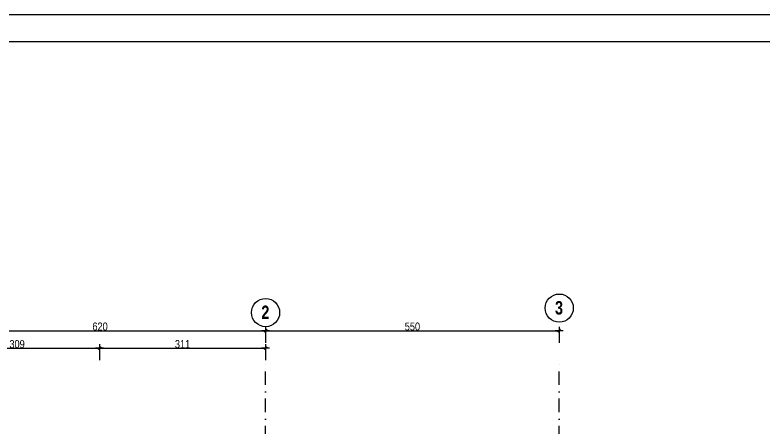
# Model space of a CAD drawing. Header units: metres. Extents: x 24213 to 30440, y -147416 to -143216.
# Drawn here: x 28057 to 29460, y -143989 to -143216 of the extents above; entities that cross this region are included whole.
import ezdxf

# ---------------------------------------------------------------- set-up
doc = ezdxf.new("R2010")
doc.units = ezdxf.units.M
doc.header["$PDMODE"] = 65
doc.linetypes.add('TIRETPTX2', pattern=[50.8, 25.4, -12.7, 0, -12.7])
for name, color, linetype in [('01-Cad  2', 1, 'Continuous'), ('01_cote_gen', 4, 'Continuous'), ('01_isolant ext', 2, 'TIRETPTX2'), ('01_texte', 230, 'Continuous'), ('AA_COTES', 2, 'Continuous')]:
    doc.layers.add(name, color=color, linetype=linetype)
doc.styles.add('impact', font='impact.ttf')
doc.styles.add('STYLE2', font='ARIALN.TTF')
doc.dimstyles.new('JB50', dxfattribs={"dimscale": 0.1, "dimtxt": 150, "dimasz": 15, "dimexe": 0.1, "dimexo": 0.1, "dimgap": 0.09, "dimtad": 1, "dimdec": 1, "dimdsep": 46, "dimtxsty": 'STYLE2', "dimblk1": 'BOND_G', "dimblk2": 'BOND_D', "dimsah": 1, "dimcen": 1.5, "dimdle": 0.01, "dimse1": 1, "dimse2": 1, "dimclrd": 4, "dimclre": 2, "dimclrt": 6, "dimazin": 2, "dimtfac": 2.333333, "dimtdec": 1, "dimtix": 1, "dimtmove": 2, "dimatfit": 3, "dimldrblk": 'BOND_G', "dimfxl": 1, "dimtolj": 1, "dimtzin": 0, "dimarcsym": 0})

# ---------------------------------------------------------------- blocks, each defined once
blk = doc.blocks.new('BOND_G')
at = {"layer": 'AA_COTES', "color": 0}
for p, q in [((0, -5), (0, 15)), ((5, 0), (-5, 0)), ((1.77, 1.77), (-1.77, -1.77))]:
    blk.add_line(p, q, dxfattribs=at)
blk = doc.blocks.new('BOND_D')
at = {"layer": 'AA_COTES', "color": 0}
for p, q in [((5, 0), (-5, 0)), ((-1.77, -1.77), (1.77, 1.77)), ((0, 5), (0, -15))]:
    blk.add_line(p, q, dxfattribs=at)
blk = doc.blocks.new('*D47')
at = {"layer": '01_cote_gen', "color": 4, "lineweight": -2, "transparency": 16777216}
blk.add_line((27907.7, -143807.1), (28524.7, -143807.1), dxfattribs=at)
at = {"layer": 'DEFPOINTS', "color": 0, "lineweight": 0, "transparency": 16777216}
for p in [(28526.2, -143807.1), (27906.2, -143810.7), (28526.2, -143810.7)]:
    blk.add_point(p, dxfattribs=at)
at = {"layer": '01_cote_gen', "color": 4, "lineweight": -2, "transparency": 16777216, "xscale": 1.5, "yscale": 1.5, "zscale": 1.5, "rotation": 180}
blk.add_blockref('BOND_G', (27906.2, -143807.1), dxfattribs=at)
at = {"layer": '01_cote_gen', "color": 4, "lineweight": -2, "transparency": 16777216, "xscale": 1.5, "yscale": 1.5, "zscale": 1.5}
blk.add_blockref('BOND_D', (28526.2, -143807.1), dxfattribs=at)
at = {"layer": '01_cote_gen', "color": 6, "transparency": 16777216, "insert": (28216.2, -143799.4), "char_height": 15, "attachment_point": 5, "style": 'STYLE2'}
blk.add_mtext('\\A1;620', dxfattribs=at)
blk = doc.blocks.new('*D48')
at = {"layer": '01_cote_gen', "color": 4, "lineweight": -2, "transparency": 16777216}
blk.add_line((28527.7, -143807.1), (29074.7, -143807.1), dxfattribs=at)
at = {"layer": 'DEFPOINTS', "color": 0, "lineweight": 0, "transparency": 16777216}
for p in [(29076.2, -143768.6), (29076.2, -143807.1), (28526.2, -143810.7)]:
    blk.add_point(p, dxfattribs=at)
at = {"layer": '01_cote_gen', "color": 4, "lineweight": -2, "transparency": 16777216, "xscale": 1.5, "yscale": 1.5, "zscale": 1.5, "rotation": 180}
blk.add_blockref('BOND_G', (28526.2, -143807.1), dxfattribs=at)
at = {"layer": '01_cote_gen', "color": 4, "lineweight": -2, "transparency": 16777216, "xscale": 1.5, "yscale": 1.5, "zscale": 1.5}
blk.add_blockref('BOND_D', (29076.2, -143807.1), dxfattribs=at)
at = {"layer": '01_cote_gen', "color": 6, "transparency": 16777216, "insert": (28801.2, -143799.4), "char_height": 15, "attachment_point": 5, "style": 'STYLE2'}
blk.add_mtext('\\A1;550', dxfattribs=at)
blk = doc.blocks.new('*D83')
at = {"layer": '01_cote_gen', "color": 4, "lineweight": -2, "ltscale": 3, "transparency": 16777216}
blk.add_line((27907.7, -143839.9), (28213.8, -143839.9), dxfattribs=at)
at = {"layer": 'DEFPOINTS', "color": 0, "lineweight": 0, "ltscale": 3, "transparency": 16777216}
for p in [(28215.3, -143839.9), (27906.2, -143904.7), (28215.3, -144066.1)]:
    blk.add_point(p, dxfattribs=at)
at = {"layer": '01_cote_gen', "color": 4, "lineweight": -2, "ltscale": 3, "transparency": 16777216, "xscale": 1.5, "yscale": 1.5, "zscale": 1.5, "rotation": 180}
blk.add_blockref('BOND_G', (27906.2, -143839.9), dxfattribs=at)
at = {"layer": '01_cote_gen', "color": 4, "lineweight": -2, "ltscale": 3, "transparency": 16777216, "xscale": 1.5, "yscale": 1.5, "zscale": 1.5}
blk.add_blockref('BOND_D', (28215.3, -143839.9), dxfattribs=at)
at = {"layer": '01_cote_gen', "color": 6, "ltscale": 3, "transparency": 16777216, "insert": (28060.8, -143832.2), "char_height": 15, "attachment_point": 5, "style": 'STYLE2'}
blk.add_mtext('\\A1;309', dxfattribs=at)
blk = doc.blocks.new('*D84')
at = {"layer": '01_cote_gen', "color": 4, "lineweight": -2, "ltscale": 3, "transparency": 16777216}
blk.add_line((28216.8, -143839.9), (28524.7, -143839.9), dxfattribs=at)
at = {"layer": 'DEFPOINTS', "color": 0, "lineweight": 0, "ltscale": 3, "transparency": 16777216}
for p in [(28526.2, -143839.9), (28215.3, -143862.4), (28526.2, -143903.5)]:
    blk.add_point(p, dxfattribs=at)
at = {"layer": '01_cote_gen', "color": 4, "lineweight": -2, "ltscale": 3, "transparency": 16777216, "xscale": 1.5, "yscale": 1.5, "zscale": 1.5, "rotation": 180}
blk.add_blockref('BOND_G', (28215.3, -143839.9), dxfattribs=at)
at = {"layer": '01_cote_gen', "color": 4, "lineweight": -2, "ltscale": 3, "transparency": 16777216, "xscale": 1.5, "yscale": 1.5, "zscale": 1.5}
blk.add_blockref('BOND_D', (28526.2, -143839.9), dxfattribs=at)
at = {"layer": '01_cote_gen', "color": 6, "ltscale": 3, "transparency": 16777216, "insert": (28370.7, -143832.2), "char_height": 15, "attachment_point": 5, "style": 'STYLE2'}
blk.add_mtext('\\A1;311', dxfattribs=at)

msp = doc.modelspace()

# ---------------------------------------------------------------- linework, layer by layer
at = {"layer": '01-Cad  2'}
for p, q in [((30440.39, -143216.41), (24213.23, -143216.41)), ((30390.39, -143266.41), (24263.23, -143266.41))]:
    msp.add_line(p, q, dxfattribs=at)
at = {"layer": '01_isolant ext'}
for p, q in [((28526.22, -146860.87), (28526.22, -143865.86)), ((29076.24, -146860.87), (29076.24, -143865.86))]:
    msp.add_line(p, q, dxfattribs=at)
at = {"layer": '01_texte'}
for centre in [(28526.22, -143773.24), (29076.24, -143764.82)]:
    msp.add_circle(centre, 26.34, dxfattribs=at)

# ---------------------------------------------------------------- texts
at = {"layer": '01_texte', "char_height": 25, "attachment_point": 1, "rotation": 0, "line_spacing_factor": 0.895453, "style": 'impact'}
for s, insert in [('3', (29068.32, -143751.74)), ('2', (28518.3, -143760.15))]:
    msp.add_mtext(s, dxfattribs=dict(at, insert=insert))

# ---------------------------------------------------------------- dimensions: what is measured, and where the dimension line sits
at = {"layer": '01_cote_gen'}
for base, p1, p2, picture, middle in [((29076.24, -143807.08), (28526.22, -143810.74), (29076.24, -143768.6), '*D48', (28801.23, -143799.41)), ((28526.22, -143807.08), (27906.23, -143810.74), (28526.22, -143810.74), '*D47', (28216.22, -143799.41))]:
    dim = msp.add_linear_dim(base=base, p1=p1, p2=p2, dimstyle='JB50', dxfattribs=at)
    dim.commit()
    dim.dimension.update_dxf_attribs({"geometry": picture, "text_midpoint": middle})
at = {"layer": '01_cote_gen', "ltscale": 3}
dim = msp.add_linear_dim(base=(28215.27, -143839.88), p1=(27906.23, -143904.66), p2=(28215.27, -144066.13), dimstyle='JB50', dxfattribs=at)
dim.commit()
dim.dimension.update_dxf_attribs({"geometry": '*D83', "text_midpoint": (28060.75, -143832.22)})
dim = msp.add_linear_dim(base=(28526.22, -143839.88), p1=(28215.27, -143862.38), p2=(28526.22, -143903.5), text='311', dimstyle='JB50', dxfattribs=at)
dim.commit()
dim.dimension.update_dxf_attribs({"geometry": '*D84', "text_midpoint": (28370.75, -143832.22)})

doc.saveas('drawing.dxf')
